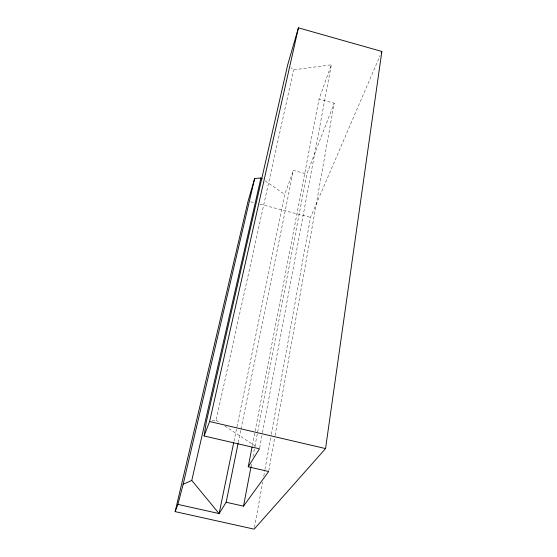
<?xml version="1.0" encoding="UTF-8"?>
<svg xmlns="http://www.w3.org/2000/svg" width="557" height="557" viewBox="0 0 557 557"><rect width="100%" height="100%" fill="white"/><g stroke="black" fill="none" stroke-linecap="round" stroke-linejoin="round"><path stroke-width="0.42" stroke-dasharray="2.79 2.09" d="M268.808 470.637L274.907 436.382M275.061 435.525L334.221 103.24L319.029 99.055L331.331 64.807L293.623 69.834L290.97 67.662M254.472 527.444L262.653 482.174M263.74 476.193L264.819 470.212M264.972 469.356L271.148 435.191M271.301 434.342L310.528 217.383L380.132 55.449M259.639 447.939L262.354 433.402M262.514 432.545L331.331 64.807M250.998 466.863L251.653 463.452M252.955 456.622L254.744 447.229M254.904 446.373L306.816 174L334.221 103.24M252.356 445.482L319.029 99.055M238.229 442.697L240.819 429.934M240.993 429.078L293.386 170.428L306.816 174M233.989 441.241L284.759 194.442L293.386 170.428M212.022 420.869L216.074 420.257L293.623 69.834M250.601 201.759L253.929 202.63M259.757 204.147L310.528 217.383M216.074 420.257L219.695 422.638M224.756 425.966L256.582 446.895M265.146 180.886L284.759 194.442"/><path stroke-width="0.84" d="M325.553 448.587L381.851 51.46L298.434 27.85L287.656 64.953L206.348 421.733L204.078 435.971L259.478 448.796L248.248 466.815L268.655 471.494L243.513 506.146L226.17 502.254L219.11 513.575L177.913 504.398L175.149 511.625L254.159 529.15L325.553 448.587L209.606 421.517L204.078 435.971M243.513 506.146L250.998 466.863M248.248 466.815L252.022 447.194M226.17 502.254L238.062 443.546M233.641 442.94L219.11 513.575L191.775 480.44L260.941 177.982L254.667 178.505L248.102 201.105L175.149 511.625M209.606 421.517L298.434 27.85M177.913 504.398L183.162 484.235L254.667 178.505M381.162 53.061L381.851 51.46M183.162 484.235L191.775 480.44M260.941 177.982L262.34 178.95"/></g></svg>
